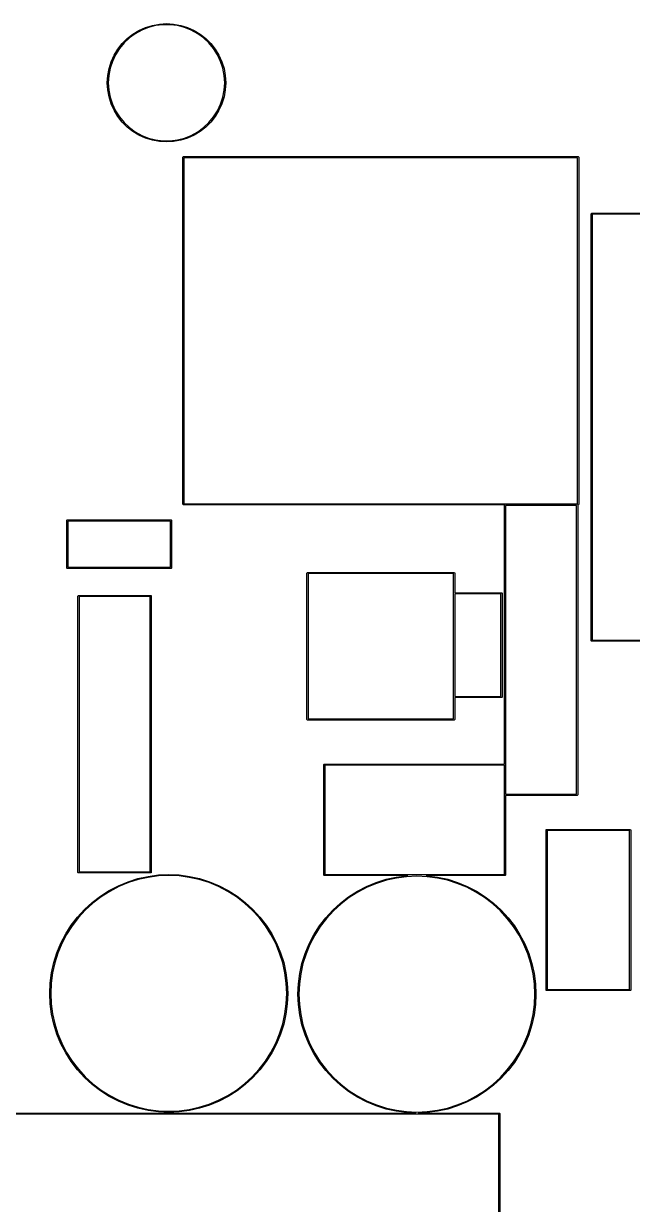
# Model space of a CAD drawing. Extents: x 0.56 to 7.71, y -4.93 to -0.64.
# Drawn here: x 4.987 to 6.049, y -2.865 to -0.802 of the extents above; entities that cross this region are included whole.
import ezdxf

# ---------------------------------------------------------------- set-up
doc = ezdxf.new("R2010")
doc.units = 0
doc.header["$MEASUREMENT"] = 0
doc.layers.add('BLACK', color=7, linetype='CONTINUOUS')

msp = doc.modelspace()

# ---------------------------------------------------------------- linework, layer by layer
at = {"layer": 'BLACK', "linetype": 'CONTINUOUS'}
for p, q in [((5.21149, -0.805168), (5.22376, -0.802919)), ((5.22984, -0.804134), (5.21719, -0.805733)), ((5.22376, -0.802919), (5.23622, -0.802165)), ((5.2426, -0.804134), (5.22984, -0.804134)), ((5.23622, -0.802165), (5.24868, -0.802919)), ((5.25525, -0.805733), (5.2426, -0.804134)), ((5.24868, -0.802919), (5.26095, -0.805168)), ((5.16769, -0.828156), (5.17751, -0.820459)), ((5.18179, -0.819746), (5.17147, -0.827244)), ((5.17751, -0.820459), (5.18819, -0.814003)), ((5.19297, -0.813601), (5.18179, -0.819746)), ((5.18819, -0.814003), (5.19957, -0.808881)), ((5.20483, -0.808905), (5.19297, -0.813601)), ((5.19957, -0.808881), (5.21149, -0.805168)), ((5.21719, -0.805733), (5.20483, -0.808905)), ((5.26761, -0.808905), (5.25525, -0.805733)), ((5.26095, -0.805168), (5.27287, -0.808881)), ((5.27947, -0.813601), (5.26761, -0.808905)), ((5.27287, -0.808881), (5.28425, -0.814003)), ((5.29065, -0.819746), (5.27947, -0.813601)), ((5.28425, -0.814003), (5.29493, -0.820459)), ((5.30097, -0.827244), (5.29065, -0.819746)), ((5.29493, -0.820459), (5.30475, -0.828156)), ((5.15117, -0.846804), (5.15886, -0.83698)), ((5.16217, -0.835977), (5.15404, -0.845806)), ((5.15886, -0.83698), (5.16769, -0.828156)), ((5.17147, -0.827244), (5.16217, -0.835977)), ((5.31027, -0.835977), (5.30097, -0.827244)), ((5.30475, -0.828156), (5.31358, -0.83698)), ((5.3184, -0.845806), (5.31027, -0.835977)), ((5.31358, -0.83698), (5.32127, -0.846804)), ((5.13959, -0.868865), (5.14471, -0.857484)), ((5.14721, -0.856576), (5.14178, -0.868118)), ((5.14471, -0.857484), (5.15117, -0.846804)), ((5.15404, -0.845806), (5.14721, -0.856576)), ((5.32523, -0.856576), (5.3184, -0.845806)), ((5.32127, -0.846804), (5.32773, -0.857484)), ((5.33067, -0.868118), (5.32523, -0.856576)), ((5.32773, -0.857484), (5.33285, -0.868865)), ((5.13363, -0.893055), (5.13588, -0.880779)), ((5.13783, -0.88025), (5.13544, -0.892781)), ((5.13588, -0.880779), (5.13959, -0.868865)), ((5.14178, -0.868118), (5.13783, -0.88025)), ((5.33461, -0.88025), (5.33067, -0.868118)), ((5.33285, -0.868865), (5.33656, -0.880779)), ((5.337, -0.892781), (5.33461, -0.88025)), ((5.33656, -0.880779), (5.33881, -0.893055)), ((5.13287, -0.905512), (5.13363, -0.893055)), ((5.13363, -0.917969), (5.13287, -0.905512)), ((5.13544, -0.892781), (5.13464, -0.905512)), ((5.13464, -0.905512), (5.13544, -0.918243)), ((5.3378, -0.905512), (5.337, -0.892781)), ((5.337, -0.918243), (5.3378, -0.905512)), ((5.33881, -0.893055), (5.33957, -0.905512)), ((5.33957, -0.905512), (5.33881, -0.917969)), ((5.13588, -0.930244), (5.13363, -0.917969)), ((5.13544, -0.918243), (5.13783, -0.930773)), ((5.33461, -0.930773), (5.337, -0.918243)), ((5.33881, -0.917969), (5.33656, -0.930244)), ((5.13959, -0.942159), (5.13588, -0.930244)), ((5.13783, -0.930773), (5.14178, -0.942905)), ((5.14471, -0.953539), (5.13959, -0.942159)), ((5.14178, -0.942905), (5.14721, -0.954448)), ((5.32523, -0.954448), (5.33067, -0.942905)), ((5.33285, -0.942159), (5.32773, -0.953539)), ((5.33067, -0.942905), (5.33461, -0.930773)), ((5.33656, -0.930244), (5.33285, -0.942159)), ((5.15117, -0.964219), (5.14471, -0.953539)), ((5.14721, -0.954448), (5.15404, -0.965218)), ((5.15886, -0.974043), (5.15117, -0.964219)), ((5.15404, -0.965218), (5.16217, -0.975047)), ((5.31027, -0.975047), (5.3184, -0.965218)), ((5.32127, -0.964219), (5.31358, -0.974043)), ((5.3184, -0.965218), (5.32523, -0.954448)), ((5.32773, -0.953539), (5.32127, -0.964219)), ((5.16769, -0.982868), (5.15886, -0.974043)), ((5.16217, -0.975047), (5.17147, -0.983779)), ((5.17751, -0.990564), (5.16769, -0.982868)), ((5.17147, -0.983779), (5.18179, -0.991277)), ((5.29065, -0.991277), (5.30097, -0.983779)), ((5.30475, -0.982868), (5.29493, -0.990564)), ((5.30097, -0.983779), (5.31027, -0.975047)), ((5.31358, -0.974043), (5.30475, -0.982868)), ((5.18819, -0.997021), (5.17751, -0.990564)), ((5.18179, -0.991277), (5.19297, -0.997423)), ((5.19957, -1.00214), (5.18819, -0.997021)), ((5.19297, -0.997423), (5.20483, -1.00212)), ((5.21149, -1.00586), (5.19957, -1.00214)), ((5.20483, -1.00212), (5.21719, -1.00529)), ((5.22376, -1.0081), (5.21149, -1.00586)), ((5.21719, -1.00529), (5.22984, -1.00689)), ((5.23622, -1.00886), (5.22376, -1.0081)), ((5.22984, -1.00689), (5.2426, -1.00689)), ((5.24868, -1.0081), (5.23622, -1.00886)), ((5.2426, -1.00689), (5.25525, -1.00529)), ((5.26095, -1.00586), (5.24868, -1.0081)), ((5.25525, -1.00529), (5.26761, -1.00212)), ((5.27287, -1.00214), (5.26095, -1.00586)), ((5.26761, -1.00212), (5.27947, -0.997423)), ((5.28425, -0.997021), (5.27287, -1.00214)), ((5.27947, -0.997423), (5.29065, -0.991277)), ((5.29493, -0.990564), (5.28425, -0.997021)), ((5.26476, -1.03543), (5.26505, -1.03474)), ((5.26476, -1.64173), (5.26476, -1.03543)), ((5.26505, -1.03474), (5.26575, -1.03445)), ((5.26575, -1.03445), (5.95472, -1.03445)), ((5.26673, -1.03642), (5.26673, -1.64075)), ((5.95374, -1.03642), (5.26673, -1.03642)), ((5.95374, -1.64075), (5.95374, -1.03642)), ((5.95472, -1.03445), (5.95542, -1.03474)), ((5.95542, -1.03474), (5.95571, -1.03543)), ((5.95571, -1.03543), (5.95571, -1.64173)), ((5.97736, -1.13425), (5.97765, -1.13356)), ((5.97736, -1.87992), (5.97736, -1.13425)), ((5.97765, -1.13356), (5.97835, -1.13327)), ((5.97835, -1.13327), (6.20276, -1.13327)), ((5.97933, -1.13524), (5.97933, -1.87894)), ((6.20177, -1.13524), (5.97933, -1.13524)), ((5.26505, -1.64243), (5.26476, -1.64173)), ((5.26476, -1.64173), (5.26476, -1.64173)), ((5.26575, -1.64272), (5.26505, -1.64243)), ((5.82608, -1.64272), (5.26575, -1.64272)), ((5.26673, -1.64075), (5.95374, -1.64075)), ((5.82602, -1.64285), (5.82608, -1.64272)), ((5.82602, -2.09547), (5.82602, -1.64285)), ((5.82799, -1.64383), (5.82799, -2.14817)), ((5.95201, -1.64383), (5.82799, -1.64383)), ((5.95201, -2.14817), (5.95201, -1.64383)), ((5.95472, -1.64272), (5.95392, -1.64272)), ((5.95392, -1.64272), (5.95398, -1.64285)), ((5.95398, -1.64285), (5.95398, -2.14915)), ((5.95542, -1.64243), (5.95472, -1.64272)), ((5.95571, -1.64173), (5.95542, -1.64243)), ((5.06201, -1.67008), (5.0623, -1.66938)), ((5.06201, -1.75276), (5.06201, -1.67008)), ((5.0623, -1.66938), (5.06299, -1.66909)), ((5.06299, -1.66909), (5.24409, -1.66909)), ((5.24409, -1.66909), (5.24479, -1.66938)), ((5.24479, -1.66938), (5.24508, -1.67008)), ((5.24508, -1.67008), (5.24508, -1.75276)), ((5.06398, -1.67106), (5.06398, -1.75177)), ((5.24311, -1.67106), (5.06398, -1.67106)), ((5.24311, -1.75177), (5.24311, -1.67106)), ((5.0623, -1.75345), (5.06201, -1.75276)), ((5.06398, -1.75177), (5.24311, -1.75177)), ((5.24508, -1.75276), (5.24479, -1.75345)), ((5.06299, -1.75374), (5.0623, -1.75345)), ((5.24409, -1.75374), (5.06299, -1.75374)), ((5.24479, -1.75345), (5.24409, -1.75374)), ((5.4813, -1.76181), (5.48159, -1.76112)), ((5.4813, -2.01772), (5.4813, -1.76181)), ((5.48159, -1.76112), (5.48228, -1.76083)), ((5.48228, -1.76083), (5.73819, -1.76083)), ((5.48327, -1.7628), (5.48327, -2.01673)), ((5.7372, -1.7628), (5.48327, -1.7628)), ((5.7372, -2.01673), (5.7372, -1.7628)), ((5.73819, -1.76083), (5.73888, -1.76112)), ((5.73888, -1.76112), (5.73917, -1.76181)), ((5.73917, -1.76181), (5.73917, -1.79626)), ((5.08169, -1.80197), (5.08198, -1.80127)), ((5.08169, -2.28465), (5.08169, -1.80197)), ((5.08198, -1.80127), (5.08268, -1.80098)), ((5.08268, -1.80098), (5.20866, -1.80098)), ((5.08366, -1.80295), (5.08366, -2.28366)), ((5.20768, -1.80295), (5.08366, -1.80295)), ((5.20768, -2.28366), (5.20768, -1.80295)), ((5.20866, -1.80098), (5.20936, -1.80127)), ((5.20936, -1.80127), (5.20965, -1.80197)), ((5.20965, -1.80197), (5.20965, -2.28465)), ((5.73917, -1.79626), (5.82087, -1.79626)), ((5.73917, -1.79823), (5.73917, -1.97736)), ((5.81988, -1.79823), (5.73917, -1.79823)), ((5.81988, -1.97736), (5.81988, -1.79823)), ((5.82087, -1.79626), (5.82156, -1.79655)), ((5.82156, -1.79655), (5.82185, -1.79724)), ((5.82185, -1.79724), (5.82185, -1.97835)), ((5.97765, -1.88062), (5.97736, -1.87992)), ((5.97736, -1.87992), (5.97736, -1.87992)), ((5.97835, -1.88091), (5.97765, -1.88062)), ((6.20276, -1.88091), (5.97835, -1.88091)), ((5.97933, -1.87894), (6.20177, -1.87894)), ((5.73917, -1.97736), (5.81988, -1.97736)), ((5.82087, -1.97933), (5.73917, -1.97933)), ((5.73917, -1.97933), (5.73917, -2.01772)), ((5.82156, -1.97904), (5.82087, -1.97933)), ((5.82185, -1.97835), (5.82156, -1.97904)), ((5.48159, -2.01841), (5.4813, -2.01772)), ((5.4813, -2.01772), (5.4813, -2.01772)), ((5.48228, -2.0187), (5.48159, -2.01841)), ((5.73819, -2.0187), (5.48228, -2.0187)), ((5.48327, -2.01673), (5.7372, -2.01673)), ((5.73888, -2.01841), (5.73819, -2.0187)), ((5.73917, -2.01772), (5.73888, -2.01841)), ((5.51083, -2.09646), (5.51112, -2.09576)), ((5.51083, -2.28937), (5.51083, -2.09646)), ((5.51112, -2.09576), (5.51181, -2.09547)), ((5.51181, -2.09547), (5.82602, -2.09547)), ((5.5128, -2.09744), (5.5128, -2.28839)), ((5.82579, -2.09744), (5.5128, -2.09744)), ((5.82579, -2.28839), (5.82579, -2.09744)), ((5.95299, -2.15013), (5.82776, -2.15013)), ((5.82776, -2.15013), (5.82776, -2.28937)), ((5.82799, -2.14817), (5.95201, -2.14817)), ((5.95369, -2.14985), (5.95299, -2.15013)), ((5.95398, -2.14915), (5.95369, -2.14985)), ((5.89862, -2.21063), (5.89891, -2.20993)), ((5.89862, -2.49016), (5.89862, -2.21063)), ((5.89891, -2.20993), (5.89961, -2.20965)), ((5.89961, -2.20965), (6.04528, -2.20965)), ((5.90059, -2.21161), (5.90059, -2.48917)), ((6.04429, -2.21161), (5.90059, -2.21161)), ((6.04429, -2.48917), (6.04429, -2.21161)), ((6.04528, -2.20965), (6.04597, -2.20993)), ((6.04597, -2.20993), (6.04626, -2.21063)), ((6.04626, -2.21063), (6.04626, -2.49016)), ((5.08198, -2.28534), (5.08169, -2.28465)), ((5.08169, -2.28465), (5.08169, -2.28465)), ((5.08268, -2.28563), (5.08198, -2.28534)), ((5.20866, -2.28563), (5.08268, -2.28563)), ((5.08366, -2.28366), (5.20768, -2.28366)), ((5.20409, -2.29154), (5.22206, -2.28918)), ((5.20936, -2.28534), (5.20866, -2.28563)), ((5.20965, -2.28465), (5.20936, -2.28534)), ((5.22206, -2.28918), (5.24016, -2.28839)), ((5.24016, -2.28839), (5.25826, -2.28918)), ((5.25826, -2.28918), (5.27622, -2.29154)), ((5.5128, -2.28839), (5.82579, -2.28839)), ((5.13632, -2.31621), (5.15239, -2.30784)), ((5.15314, -2.30945), (5.13721, -2.31774)), ((5.15239, -2.30784), (5.16913, -2.30091)), ((5.16973, -2.30258), (5.15314, -2.30945)), ((5.16913, -2.30091), (5.18641, -2.29546)), ((5.18687, -2.29717), (5.16973, -2.30258)), ((5.18641, -2.29546), (5.20409, -2.29154)), ((5.2044, -2.29329), (5.18687, -2.29717)), ((5.22221, -2.29094), (5.2044, -2.29329)), ((5.24016, -2.29016), (5.22221, -2.29094)), ((5.2581, -2.29094), (5.24016, -2.29016)), ((5.27591, -2.29329), (5.2581, -2.29094)), ((5.29345, -2.29717), (5.27591, -2.29329)), ((5.27622, -2.29154), (5.29391, -2.29546)), ((5.31058, -2.30258), (5.29345, -2.29717)), ((5.29391, -2.29546), (5.31119, -2.30091)), ((5.32718, -2.30945), (5.31058, -2.30258)), ((5.31119, -2.30091), (5.32793, -2.30784)), ((5.34311, -2.31774), (5.32718, -2.30945)), ((5.32793, -2.30784), (5.344, -2.31621)), ((5.51112, -2.29007), (5.51083, -2.28937)), ((5.51181, -2.29035), (5.51112, -2.29007)), ((5.65729, -2.29035), (5.51181, -2.29035)), ((5.56939, -2.31748), (5.58546, -2.30912)), ((5.58546, -2.30912), (5.6022, -2.30218)), ((5.6028, -2.30385), (5.58621, -2.31072)), ((5.6022, -2.30218), (5.61948, -2.29673)), ((5.61994, -2.29845), (5.6028, -2.30385)), ((5.61948, -2.29673), (5.63717, -2.29281)), ((5.63747, -2.29456), (5.61994, -2.29845)), ((5.63717, -2.29281), (5.65513, -2.29045)), ((5.65528, -2.29221), (5.63747, -2.29456)), ((5.65513, -2.29045), (5.65729, -2.29035)), ((5.67323, -2.29143), (5.65528, -2.29221)), ((5.69117, -2.29221), (5.67323, -2.29143)), ((5.82677, -2.29035), (5.68917, -2.29035)), ((5.68917, -2.29035), (5.69133, -2.29045)), ((5.70898, -2.29456), (5.69117, -2.29221)), ((5.69133, -2.29045), (5.70929, -2.29281)), ((5.72652, -2.29845), (5.70898, -2.29456)), ((5.70929, -2.29281), (5.72698, -2.29673)), ((5.74365, -2.30385), (5.72652, -2.29845)), ((5.72698, -2.29673), (5.74426, -2.30218)), ((5.76025, -2.31072), (5.74365, -2.30385)), ((5.74426, -2.30218), (5.761, -2.30912)), ((5.761, -2.30912), (5.77707, -2.31748)), ((5.82747, -2.29007), (5.82677, -2.29035)), ((5.82776, -2.28937), (5.82747, -2.29007)), ((5.10667, -2.33697), (5.12104, -2.32594)), ((5.12206, -2.3274), (5.1078, -2.33833)), ((5.12104, -2.32594), (5.13632, -2.31621)), ((5.13721, -2.31774), (5.12206, -2.3274)), ((5.35826, -2.3274), (5.34311, -2.31774)), ((5.344, -2.31621), (5.35928, -2.32594)), ((5.37251, -2.33833), (5.35826, -2.3274)), ((5.35928, -2.32594), (5.37365, -2.33697)), ((5.53974, -2.33825), (5.55411, -2.32722)), ((5.55513, -2.32867), (5.54088, -2.3396)), ((5.55411, -2.32722), (5.56939, -2.31748)), ((5.57028, -2.31902), (5.55513, -2.32867)), ((5.58621, -2.31072), (5.57028, -2.31902)), ((5.77618, -2.31902), (5.76025, -2.31072)), ((5.79133, -2.32867), (5.77618, -2.31902)), ((5.77707, -2.31748), (5.79235, -2.32722)), ((5.80558, -2.3396), (5.79133, -2.32867)), ((5.79235, -2.32722), (5.80672, -2.33825)), ((5.08107, -2.36257), (5.09331, -2.34921)), ((5.09456, -2.35047), (5.08243, -2.36371)), ((5.09331, -2.34921), (5.10667, -2.33697)), ((5.1078, -2.33833), (5.09456, -2.35047)), ((5.38575, -2.35047), (5.37251, -2.33833)), ((5.37365, -2.33697), (5.38701, -2.34921)), ((5.39789, -2.36371), (5.38575, -2.35047)), ((5.38701, -2.34921), (5.39925, -2.36257)), ((5.51414, -2.36384), (5.52638, -2.35049)), ((5.52638, -2.35049), (5.53974, -2.33825)), ((5.54088, -2.3396), (5.52763, -2.35174)), ((5.81882, -2.35174), (5.80558, -2.3396)), ((5.80672, -2.33825), (5.82008, -2.35049)), ((5.82008, -2.35049), (5.83232, -2.36384)), ((5.07004, -2.37694), (5.08107, -2.36257)), ((5.08243, -2.36371), (5.07149, -2.37796)), ((5.40882, -2.37796), (5.39789, -2.36371)), ((5.39925, -2.36257), (5.41028, -2.37694)), ((5.50311, -2.37822), (5.51414, -2.36384)), ((5.5155, -2.36498), (5.50456, -2.37923)), ((5.52763, -2.35174), (5.5155, -2.36498)), ((5.83096, -2.36498), (5.81882, -2.35174)), ((5.8419, -2.37923), (5.83096, -2.36498)), ((5.83232, -2.36384), (5.84335, -2.37822)), ((5.05194, -2.40829), (5.0603, -2.39222)), ((5.0603, -2.39222), (5.07004, -2.37694)), ((5.07149, -2.37796), (5.06184, -2.39311)), ((5.41848, -2.39311), (5.40882, -2.37796)), ((5.41028, -2.37694), (5.42001, -2.39222)), ((5.42001, -2.39222), (5.42838, -2.40829)), ((5.49337, -2.3935), (5.50311, -2.37822)), ((5.50456, -2.37923), (5.49491, -2.39438)), ((5.85155, -2.39438), (5.8419, -2.37923)), ((5.84335, -2.37822), (5.85308, -2.3935)), ((5.045, -2.42503), (5.05194, -2.40829)), ((5.05354, -2.40904), (5.04667, -2.42564)), ((5.06184, -2.39311), (5.05354, -2.40904)), ((5.42677, -2.40904), (5.41848, -2.39311)), ((5.43364, -2.42564), (5.42677, -2.40904)), ((5.42838, -2.40829), (5.43531, -2.42503)), ((5.47808, -2.42631), (5.48501, -2.40957)), ((5.48662, -2.41032), (5.47974, -2.42691)), ((5.48501, -2.40957), (5.49337, -2.3935)), ((5.49491, -2.39438), (5.48662, -2.41032)), ((5.85984, -2.41032), (5.85155, -2.39438)), ((5.85308, -2.3935), (5.86145, -2.40957)), ((5.86672, -2.42691), (5.85984, -2.41032)), ((5.86145, -2.40957), (5.86838, -2.42631)), ((5.03956, -2.44231), (5.045, -2.42503)), ((5.04667, -2.42564), (5.04127, -2.44277)), ((5.43905, -2.44277), (5.43364, -2.42564)), ((5.43531, -2.42503), (5.44076, -2.44231)), ((5.47263, -2.44358), (5.47808, -2.42631)), ((5.47974, -2.42691), (5.47434, -2.44404)), ((5.87212, -2.44404), (5.86672, -2.42691)), ((5.86838, -2.42631), (5.87383, -2.44358)), ((5.03564, -2.46), (5.03956, -2.44231)), ((5.04127, -2.44277), (5.03738, -2.46031)), ((5.44293, -2.46031), (5.43905, -2.44277)), ((5.44076, -2.44231), (5.44468, -2.46)), ((5.46871, -2.46127), (5.47263, -2.44358)), ((5.47434, -2.44404), (5.47045, -2.46158)), ((5.876, -2.46158), (5.87212, -2.44404)), ((5.87383, -2.44358), (5.87775, -2.46127)), ((5.03327, -2.47796), (5.03564, -2.46)), ((5.03738, -2.46031), (5.03504, -2.47812)), ((5.44528, -2.47812), (5.44293, -2.46031)), ((5.44468, -2.46), (5.44704, -2.47796)), ((5.46634, -2.47924), (5.46871, -2.46127)), ((5.47045, -2.46158), (5.46811, -2.47939)), ((5.87835, -2.47939), (5.876, -2.46158)), ((5.87775, -2.46127), (5.88012, -2.47924)), ((5.03248, -2.49606), (5.03327, -2.47796)), ((5.03504, -2.47812), (5.03425, -2.49606)), ((5.44606, -2.49606), (5.44528, -2.47812)), ((5.44704, -2.47796), (5.44783, -2.49606)), ((5.46555, -2.49734), (5.46634, -2.47924)), ((5.46811, -2.47939), (5.46732, -2.49734)), ((5.87913, -2.49734), (5.87835, -2.47939)), ((5.88012, -2.47924), (5.88091, -2.49734)), ((5.89891, -2.49085), (5.89862, -2.49016)), ((5.89961, -2.49114), (5.89891, -2.49085)), ((6.04528, -2.49114), (5.89961, -2.49114)), ((5.90059, -2.48917), (6.04429, -2.48917)), ((6.04597, -2.49085), (6.04528, -2.49114)), ((6.04626, -2.49016), (6.04597, -2.49085)), ((5.03327, -2.51416), (5.03248, -2.49606)), ((5.03564, -2.53213), (5.03327, -2.51416)), ((5.03425, -2.49606), (5.03504, -2.51401)), ((5.03504, -2.51401), (5.03738, -2.53182)), ((5.44293, -2.53182), (5.44528, -2.51401)), ((5.44704, -2.51416), (5.44468, -2.53213)), ((5.44528, -2.51401), (5.44606, -2.49606)), ((5.44783, -2.49606), (5.44704, -2.51416)), ((5.46634, -2.51544), (5.46555, -2.49734)), ((5.46871, -2.5334), (5.46634, -2.51544)), ((5.46732, -2.49734), (5.46811, -2.51528)), ((5.46811, -2.51528), (5.47045, -2.53309)), ((5.876, -2.53309), (5.87835, -2.51528)), ((5.88012, -2.51544), (5.87775, -2.5334)), ((5.87835, -2.51528), (5.87913, -2.49734)), ((5.88091, -2.49734), (5.88012, -2.51544)), ((5.03956, -2.54981), (5.03564, -2.53213)), ((5.03738, -2.53182), (5.04127, -2.54936)), ((5.43905, -2.54936), (5.44293, -2.53182)), ((5.44468, -2.53213), (5.44076, -2.54981)), ((5.47263, -2.55109), (5.46871, -2.5334)), ((5.47045, -2.53309), (5.47434, -2.55063)), ((5.87212, -2.55063), (5.876, -2.53309)), ((5.87775, -2.5334), (5.87383, -2.55109)), ((5.045, -2.56709), (5.03956, -2.54981)), ((5.04127, -2.54936), (5.04667, -2.56649)), ((5.43364, -2.56649), (5.43905, -2.54936)), ((5.44076, -2.54981), (5.43531, -2.56709)), ((5.47808, -2.56837), (5.47263, -2.55109)), ((5.47434, -2.55063), (5.47974, -2.56776)), ((5.86672, -2.56776), (5.87212, -2.55063)), ((5.87383, -2.55109), (5.86838, -2.56837)), ((5.05194, -2.58383), (5.045, -2.56709)), ((5.04667, -2.56649), (5.05354, -2.58308)), ((5.42677, -2.58308), (5.43364, -2.56649)), ((5.43531, -2.56709), (5.42838, -2.58383)), ((5.48501, -2.5851), (5.47808, -2.56837)), ((5.47974, -2.56776), (5.48662, -2.58435)), ((5.85984, -2.58435), (5.86672, -2.56776)), ((5.86838, -2.56837), (5.86145, -2.5851)), ((5.0603, -2.5999), (5.05194, -2.58383)), ((5.05354, -2.58308), (5.06184, -2.59902)), ((5.41848, -2.59902), (5.42677, -2.58308)), ((5.42838, -2.58383), (5.42001, -2.5999)), ((5.49337, -2.60117), (5.48501, -2.5851)), ((5.48662, -2.58435), (5.49491, -2.60029)), ((5.85155, -2.60029), (5.85984, -2.58435)), ((5.86145, -2.5851), (5.85308, -2.60117)), ((5.07004, -2.61518), (5.0603, -2.5999)), ((5.06184, -2.59902), (5.07149, -2.61417)), ((5.08107, -2.62956), (5.07004, -2.61518)), ((5.07149, -2.61417), (5.08243, -2.62842)), ((5.39789, -2.62842), (5.40882, -2.61417)), ((5.41028, -2.61518), (5.39925, -2.62956)), ((5.40882, -2.61417), (5.41848, -2.59902)), ((5.42001, -2.5999), (5.41028, -2.61518)), ((5.50311, -2.61645), (5.49337, -2.60117)), ((5.49491, -2.60029), (5.50456, -2.61544)), ((5.51414, -2.63083), (5.50311, -2.61645)), ((5.50456, -2.61544), (5.5155, -2.62969)), ((5.83096, -2.62969), (5.8419, -2.61544)), ((5.84335, -2.61645), (5.83232, -2.63083)), ((5.8419, -2.61544), (5.85155, -2.60029)), ((5.85308, -2.60117), (5.84335, -2.61645)), ((5.09331, -2.64291), (5.08107, -2.62956)), ((5.08243, -2.62842), (5.09456, -2.64166)), ((5.38575, -2.64166), (5.39789, -2.62842)), ((5.39925, -2.62956), (5.38701, -2.64291)), ((5.52638, -2.64419), (5.51414, -2.63083)), ((5.5155, -2.62969), (5.52763, -2.64293)), ((5.81882, -2.64293), (5.83096, -2.62969)), ((5.83232, -2.63083), (5.82008, -2.64419)), ((5.10667, -2.65515), (5.09331, -2.64291)), ((5.09456, -2.64166), (5.1078, -2.6538)), ((5.12104, -2.66618), (5.10667, -2.65515)), ((5.1078, -2.6538), (5.12206, -2.66473)), ((5.35826, -2.66473), (5.37251, -2.6538)), ((5.37365, -2.65515), (5.35928, -2.66618)), ((5.37251, -2.6538), (5.38575, -2.64166)), ((5.38701, -2.64291), (5.37365, -2.65515)), ((5.53974, -2.65643), (5.52638, -2.64419)), ((5.52763, -2.64293), (5.54088, -2.65507)), ((5.55411, -2.66745), (5.53974, -2.65643)), ((5.54088, -2.65507), (5.55513, -2.666)), ((5.79133, -2.666), (5.80558, -2.65507)), ((5.80672, -2.65643), (5.79235, -2.66745)), ((5.80558, -2.65507), (5.81882, -2.64293)), ((5.82008, -2.64419), (5.80672, -2.65643)), ((5.13632, -2.67592), (5.12104, -2.66618)), ((5.12206, -2.66473), (5.13721, -2.67438)), ((5.15239, -2.68428), (5.13632, -2.67592)), ((5.13721, -2.67438), (5.15314, -2.68268)), ((5.32718, -2.68268), (5.34311, -2.67438)), ((5.344, -2.67592), (5.32793, -2.68428)), ((5.34311, -2.67438), (5.35826, -2.66473)), ((5.35928, -2.66618), (5.344, -2.67592)), ((5.56939, -2.67719), (5.55411, -2.66745)), ((5.55513, -2.666), (5.57028, -2.67565)), ((5.58546, -2.68555), (5.56939, -2.67719)), ((5.57028, -2.67565), (5.58621, -2.68395)), ((5.76025, -2.68395), (5.77618, -2.67565)), ((5.77707, -2.67719), (5.761, -2.68555)), ((5.77618, -2.67565), (5.79133, -2.666)), ((5.79235, -2.66745), (5.77707, -2.67719)), ((5.16913, -2.69122), (5.15239, -2.68428)), ((5.15314, -2.68268), (5.16973, -2.68955)), ((5.18641, -2.69666), (5.16913, -2.69122)), ((5.16973, -2.68955), (5.18687, -2.69495)), ((5.20409, -2.70059), (5.18641, -2.69666)), ((5.18687, -2.69495), (5.2044, -2.69884)), ((5.22206, -2.70295), (5.20409, -2.70059)), ((5.2044, -2.69884), (5.22221, -2.70118)), ((5.22221, -2.70118), (5.24016, -2.70197)), ((5.24016, -2.70197), (5.2581, -2.70118)), ((5.2581, -2.70118), (5.27591, -2.69884)), ((5.27622, -2.70059), (5.25826, -2.70295)), ((5.27591, -2.69884), (5.29345, -2.69495)), ((5.29391, -2.69666), (5.27622, -2.70059)), ((5.29345, -2.69495), (5.31058, -2.68955)), ((5.31119, -2.69122), (5.29391, -2.69666)), ((5.31058, -2.68955), (5.32718, -2.68268)), ((5.32793, -2.68428), (5.31119, -2.69122)), ((5.6022, -2.69249), (5.58546, -2.68555)), ((5.58621, -2.68395), (5.6028, -2.69082)), ((5.61948, -2.69794), (5.6022, -2.69249)), ((5.6028, -2.69082), (5.61994, -2.69622)), ((5.63717, -2.70186), (5.61948, -2.69794)), ((5.61994, -2.69622), (5.63747, -2.70011)), ((5.63747, -2.70011), (5.65528, -2.70246)), ((5.69117, -2.70246), (5.70898, -2.70011)), ((5.70898, -2.70011), (5.72652, -2.69622)), ((5.72698, -2.69794), (5.70929, -2.70186)), ((5.72652, -2.69622), (5.74365, -2.69082)), ((5.74426, -2.69249), (5.72698, -2.69794)), ((5.74365, -2.69082), (5.76025, -2.68395)), ((5.761, -2.68555), (5.74426, -2.69249)), ((4.79724, -2.70492), (5.67113, -2.70492)), ((5.81594, -2.70689), (4.79823, -2.70689)), ((5.24016, -2.70374), (5.22206, -2.70295)), ((5.25826, -2.70295), (5.24016, -2.70374)), ((5.65513, -2.70422), (5.63717, -2.70186)), ((5.67113, -2.70492), (5.65513, -2.70422)), ((5.65528, -2.70246), (5.67323, -2.70324)), ((5.67323, -2.70324), (5.69117, -2.70246)), ((5.69133, -2.70422), (5.67532, -2.70492)), ((5.67532, -2.70492), (5.81693, -2.70492)), ((5.70929, -2.70186), (5.69133, -2.70422)), ((5.81594, -3.72461), (5.81594, -2.70689)), ((5.81693, -2.70492), (5.81763, -2.70521)), ((5.81763, -2.70521), (5.81791, -2.70591)), ((5.81791, -2.70591), (5.81791, -3.72559))]:
    msp.add_line(p, q, dxfattribs=at)

doc.saveas('drawing.dxf')
